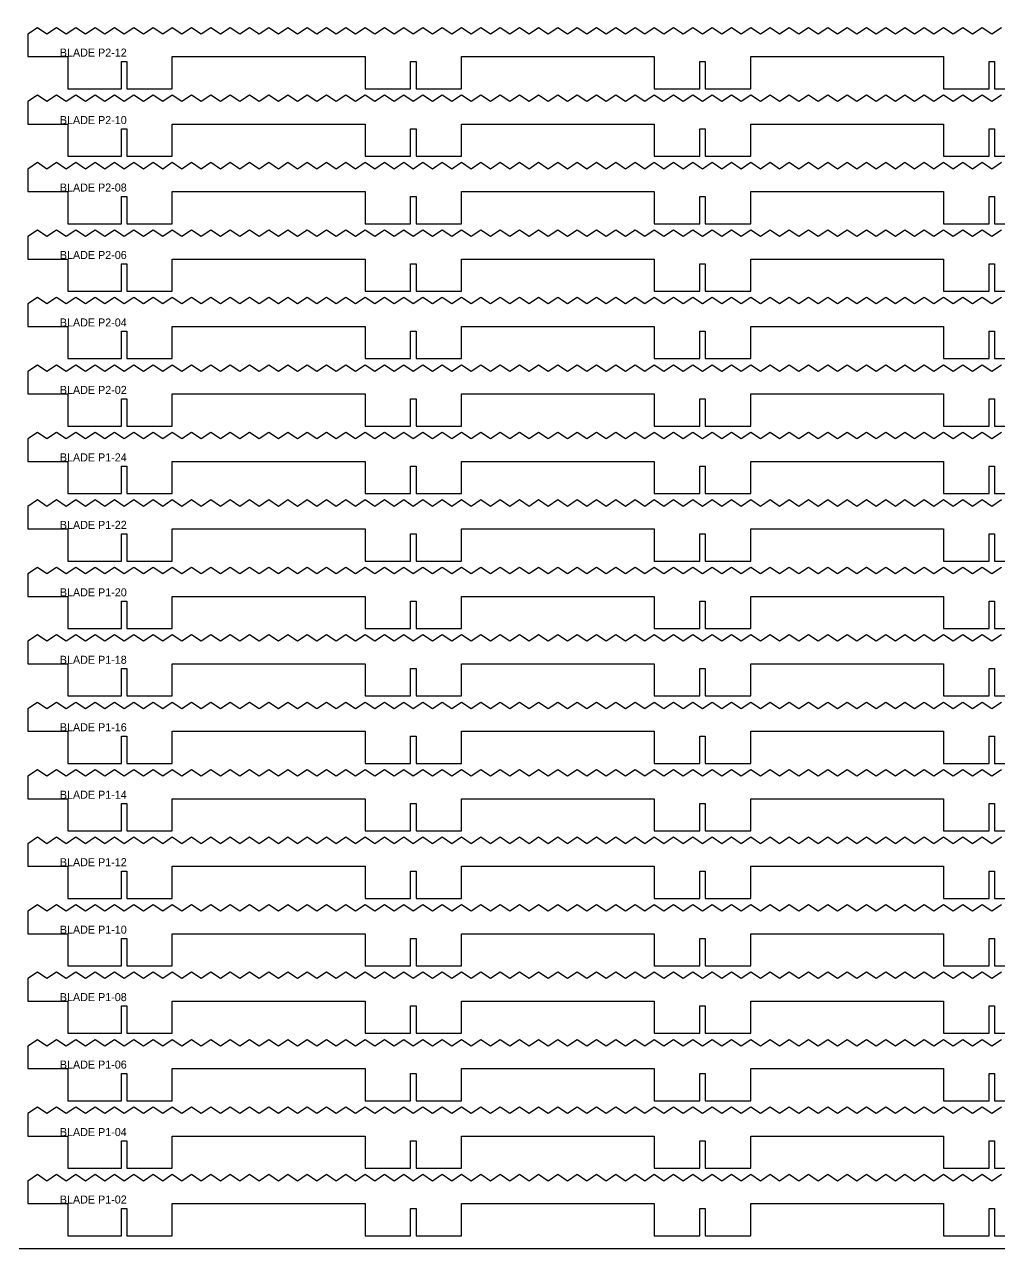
# Model space of a CAD drawing. Header units: millimetres. Extents: x 0 to 3048, y 0 to 1544.
# Drawn here: x 1210 to 1817, y 0 to 762 of the extents above; entities that cross this region are included whole.
import ezdxf

# ---------------------------------------------------------------- set-up
doc = ezdxf.new("R2010")
doc.units = ezdxf.units.MM
for name, color, linetype in [('CUT', 1, 'Continuous'), ('LABELS', 3, 'Continuous'), ('SHEET', 8, 'Continuous')]:
    doc.layers.add(name, color=color, linetype=linetype)

msp = doc.modelspace()

# ---------------------------------------------------------------- linework, layer by layer
at = {"layer": 'CUT'}
for points in [[(1818, 760), (1812, 756), (1806, 760), (1800, 756), (1794, 760), (1788, 756), (1782, 760), (1776, 756), (1770, 760), (1764, 756), (1758, 760), (1752, 756), (1746, 760), (1740, 756), (1734, 760), (1728, 756), (1722, 760), (1716, 756), (1710, 760), (1704, 756), (1698, 760), (1692, 756), (1686, 760), (1680, 756), (1674, 760), (1668, 756), (1662, 760), (1656, 756), (1650, 760), (1644, 756), (1638, 760), (1632, 756), (1626, 760), (1620, 756), (1614, 760), (1608, 756), (1602, 760), (1596, 756), (1590, 760), (1584, 756), (1578, 760), (1572, 756), (1566, 760), (1560, 756), (1554, 760), (1548, 756), (1542, 760), (1536, 756), (1530, 760), (1524, 756), (1518, 760), (1512, 756), (1506, 760), (1500, 756), (1494, 760), (1488, 756), (1482, 760), (1476, 756), (1470, 760), (1464, 756), (1458, 760), (1452, 756), (1446, 760), (1440, 756), (1434, 760), (1428, 756), (1422, 760), (1416, 756), (1410, 760), (1404, 756), (1398, 760), (1392, 756), (1386, 760), (1380, 756), (1374, 760), (1368, 756), (1362, 760), (1356, 756), (1350, 760), (1344, 756), (1338, 760), (1332, 756), (1326, 760), (1320, 756), (1314, 760), (1308, 756), (1302, 760), (1296, 756), (1290, 760), (1284, 756), (1278, 760), (1272, 756), (1266, 760), (1260, 756), (1254, 760), (1248, 756), (1242, 760), (1236, 756), (1230, 760), (1224, 756), (1218, 760), (1212, 756), (1212, 742), (1237, 742), (1237, 722), (1270.3, 722), (1270.3, 739), (1273.7, 739), (1273.7, 722), (1302, 722), (1302, 742), (1422, 742), (1422, 722), (1450.3, 722), (1450.3, 739), (1453.7, 739), (1453.7, 722), (1482, 722), (1482, 742), (1602, 742), (1602, 722), (1630.3, 722), (1630.3, 739), (1633.7, 739), (1633.7, 722), (1662, 722), (1662, 742), (1782, 742), (1782, 722), (1810.3, 722), (1810.3, 739), (1813.7, 739), (1813.7, 722), (1842, 722)], [(1818, 718), (1812, 714), (1806, 718), (1800, 714), (1794, 718), (1788, 714), (1782, 718), (1776, 714), (1770, 718), (1764, 714), (1758, 718), (1752, 714), (1746, 718), (1740, 714), (1734, 718), (1728, 714), (1722, 718), (1716, 714), (1710, 718), (1704, 714), (1698, 718), (1692, 714), (1686, 718), (1680, 714), (1674, 718), (1668, 714), (1662, 718), (1656, 714), (1650, 718), (1644, 714), (1638, 718), (1632, 714), (1626, 718), (1620, 714), (1614, 718), (1608, 714), (1602, 718), (1596, 714), (1590, 718), (1584, 714), (1578, 718), (1572, 714), (1566, 718), (1560, 714), (1554, 718), (1548, 714), (1542, 718), (1536, 714), (1530, 718), (1524, 714), (1518, 718), (1512, 714), (1506, 718), (1500, 714), (1494, 718), (1488, 714), (1482, 718), (1476, 714), (1470, 718), (1464, 714), (1458, 718), (1452, 714), (1446, 718), (1440, 714), (1434, 718), (1428, 714), (1422, 718), (1416, 714), (1410, 718), (1404, 714), (1398, 718), (1392, 714), (1386, 718), (1380, 714), (1374, 718), (1368, 714), (1362, 718), (1356, 714), (1350, 718), (1344, 714), (1338, 718), (1332, 714), (1326, 718), (1320, 714), (1314, 718), (1308, 714), (1302, 718), (1296, 714), (1290, 718), (1284, 714), (1278, 718), (1272, 714), (1266, 718), (1260, 714), (1254, 718), (1248, 714), (1242, 718), (1236, 714), (1230, 718), (1224, 714), (1218, 718), (1212, 714), (1212, 700), (1237, 700), (1237, 680), (1270.3, 680), (1270.3, 697), (1273.7, 697), (1273.7, 680), (1302, 680), (1302, 700), (1422, 700), (1422, 680), (1450.3, 680), (1450.3, 697), (1453.7, 697), (1453.7, 680), (1482, 680), (1482, 700), (1602, 700), (1602, 680), (1630.3, 680), (1630.3, 697), (1633.7, 697), (1633.7, 680), (1662, 680), (1662, 700), (1782, 700), (1782, 680), (1810.3, 680), (1810.3, 697), (1813.7, 697), (1813.7, 680), (1842, 680)], [(1818, 676), (1812, 672), (1806, 676), (1800, 672), (1794, 676), (1788, 672), (1782, 676), (1776, 672), (1770, 676), (1764, 672), (1758, 676), (1752, 672), (1746, 676), (1740, 672), (1734, 676), (1728, 672), (1722, 676), (1716, 672), (1710, 676), (1704, 672), (1698, 676), (1692, 672), (1686, 676), (1680, 672), (1674, 676), (1668, 672), (1662, 676), (1656, 672), (1650, 676), (1644, 672), (1638, 676), (1632, 672), (1626, 676), (1620, 672), (1614, 676), (1608, 672), (1602, 676), (1596, 672), (1590, 676), (1584, 672), (1578, 676), (1572, 672), (1566, 676), (1560, 672), (1554, 676), (1548, 672), (1542, 676), (1536, 672), (1530, 676), (1524, 672), (1518, 676), (1512, 672), (1506, 676), (1500, 672), (1494, 676), (1488, 672), (1482, 676), (1476, 672), (1470, 676), (1464, 672), (1458, 676), (1452, 672), (1446, 676), (1440, 672), (1434, 676), (1428, 672), (1422, 676), (1416, 672), (1410, 676), (1404, 672), (1398, 676), (1392, 672), (1386, 676), (1380, 672), (1374, 676), (1368, 672), (1362, 676), (1356, 672), (1350, 676), (1344, 672), (1338, 676), (1332, 672), (1326, 676), (1320, 672), (1314, 676), (1308, 672), (1302, 676), (1296, 672), (1290, 676), (1284, 672), (1278, 676), (1272, 672), (1266, 676), (1260, 672), (1254, 676), (1248, 672), (1242, 676), (1236, 672), (1230, 676), (1224, 672), (1218, 676), (1212, 672), (1212, 658), (1237, 658), (1237, 638), (1270.3, 638), (1270.3, 655), (1273.7, 655), (1273.7, 638), (1302, 638), (1302, 658), (1422, 658), (1422, 638), (1450.3, 638), (1450.3, 655), (1453.7, 655), (1453.7, 638), (1482, 638), (1482, 658), (1602, 658), (1602, 638), (1630.3, 638), (1630.3, 655), (1633.7, 655), (1633.7, 638), (1662, 638), (1662, 658), (1782, 658), (1782, 638), (1810.3, 638), (1810.3, 655), (1813.7, 655), (1813.7, 638), (1842, 638)], [(1818, 634), (1812, 630), (1806, 634), (1800, 630), (1794, 634), (1788, 630), (1782, 634), (1776, 630), (1770, 634), (1764, 630), (1758, 634), (1752, 630), (1746, 634), (1740, 630), (1734, 634), (1728, 630), (1722, 634), (1716, 630), (1710, 634), (1704, 630), (1698, 634), (1692, 630), (1686, 634), (1680, 630), (1674, 634), (1668, 630), (1662, 634), (1656, 630), (1650, 634), (1644, 630), (1638, 634), (1632, 630), (1626, 634), (1620, 630), (1614, 634), (1608, 630), (1602, 634), (1596, 630), (1590, 634), (1584, 630), (1578, 634), (1572, 630), (1566, 634), (1560, 630), (1554, 634), (1548, 630), (1542, 634), (1536, 630), (1530, 634), (1524, 630), (1518, 634), (1512, 630), (1506, 634), (1500, 630), (1494, 634), (1488, 630), (1482, 634), (1476, 630), (1470, 634), (1464, 630), (1458, 634), (1452, 630), (1446, 634), (1440, 630), (1434, 634), (1428, 630), (1422, 634), (1416, 630), (1410, 634), (1404, 630), (1398, 634), (1392, 630), (1386, 634), (1380, 630), (1374, 634), (1368, 630), (1362, 634), (1356, 630), (1350, 634), (1344, 630), (1338, 634), (1332, 630), (1326, 634), (1320, 630), (1314, 634), (1308, 630), (1302, 634), (1296, 630), (1290, 634), (1284, 630), (1278, 634), (1272, 630), (1266, 634), (1260, 630), (1254, 634), (1248, 630), (1242, 634), (1236, 630), (1230, 634), (1224, 630), (1218, 634), (1212, 630), (1212, 616), (1237, 616), (1237, 596), (1270.3, 596), (1270.3, 613), (1273.7, 613), (1273.7, 596), (1302, 596), (1302, 616), (1422, 616), (1422, 596), (1450.3, 596), (1450.3, 613), (1453.7, 613), (1453.7, 596), (1482, 596), (1482, 616), (1602, 616), (1602, 596), (1630.3, 596), (1630.3, 613), (1633.7, 613), (1633.7, 596), (1662, 596), (1662, 616), (1782, 616), (1782, 596), (1810.3, 596), (1810.3, 613), (1813.7, 613), (1813.7, 596), (1842, 596)], [(1818, 592), (1812, 588), (1806, 592), (1800, 588), (1794, 592), (1788, 588), (1782, 592), (1776, 588), (1770, 592), (1764, 588), (1758, 592), (1752, 588), (1746, 592), (1740, 588), (1734, 592), (1728, 588), (1722, 592), (1716, 588), (1710, 592), (1704, 588), (1698, 592), (1692, 588), (1686, 592), (1680, 588), (1674, 592), (1668, 588), (1662, 592), (1656, 588), (1650, 592), (1644, 588), (1638, 592), (1632, 588), (1626, 592), (1620, 588), (1614, 592), (1608, 588), (1602, 592), (1596, 588), (1590, 592), (1584, 588), (1578, 592), (1572, 588), (1566, 592), (1560, 588), (1554, 592), (1548, 588), (1542, 592), (1536, 588), (1530, 592), (1524, 588), (1518, 592), (1512, 588), (1506, 592), (1500, 588), (1494, 592), (1488, 588), (1482, 592), (1476, 588), (1470, 592), (1464, 588), (1458, 592), (1452, 588), (1446, 592), (1440, 588), (1434, 592), (1428, 588), (1422, 592), (1416, 588), (1410, 592), (1404, 588), (1398, 592), (1392, 588), (1386, 592), (1380, 588), (1374, 592), (1368, 588), (1362, 592), (1356, 588), (1350, 592), (1344, 588), (1338, 592), (1332, 588), (1326, 592), (1320, 588), (1314, 592), (1308, 588), (1302, 592), (1296, 588), (1290, 592), (1284, 588), (1278, 592), (1272, 588), (1266, 592), (1260, 588), (1254, 592), (1248, 588), (1242, 592), (1236, 588), (1230, 592), (1224, 588), (1218, 592), (1212, 588), (1212, 574), (1237, 574), (1237, 554), (1270.3, 554), (1270.3, 571), (1273.7, 571), (1273.7, 554), (1302, 554), (1302, 574), (1422, 574), (1422, 554), (1450.3, 554), (1450.3, 571), (1453.7, 571), (1453.7, 554), (1482, 554), (1482, 574), (1602, 574), (1602, 554), (1630.3, 554), (1630.3, 571), (1633.7, 571), (1633.7, 554), (1662, 554), (1662, 574), (1782, 574), (1782, 554), (1810.3, 554), (1810.3, 571), (1813.7, 571), (1813.7, 554), (1842, 554)], [(1818, 550), (1812, 546), (1806, 550), (1800, 546), (1794, 550), (1788, 546), (1782, 550), (1776, 546), (1770, 550), (1764, 546), (1758, 550), (1752, 546), (1746, 550), (1740, 546), (1734, 550), (1728, 546), (1722, 550), (1716, 546), (1710, 550), (1704, 546), (1698, 550), (1692, 546), (1686, 550), (1680, 546), (1674, 550), (1668, 546), (1662, 550), (1656, 546), (1650, 550), (1644, 546), (1638, 550), (1632, 546), (1626, 550), (1620, 546), (1614, 550), (1608, 546), (1602, 550), (1596, 546), (1590, 550), (1584, 546), (1578, 550), (1572, 546), (1566, 550), (1560, 546), (1554, 550), (1548, 546), (1542, 550), (1536, 546), (1530, 550), (1524, 546), (1518, 550), (1512, 546), (1506, 550), (1500, 546), (1494, 550), (1488, 546), (1482, 550), (1476, 546), (1470, 550), (1464, 546), (1458, 550), (1452, 546), (1446, 550), (1440, 546), (1434, 550), (1428, 546), (1422, 550), (1416, 546), (1410, 550), (1404, 546), (1398, 550), (1392, 546), (1386, 550), (1380, 546), (1374, 550), (1368, 546), (1362, 550), (1356, 546), (1350, 550), (1344, 546), (1338, 550), (1332, 546), (1326, 550), (1320, 546), (1314, 550), (1308, 546), (1302, 550), (1296, 546), (1290, 550), (1284, 546), (1278, 550), (1272, 546), (1266, 550), (1260, 546), (1254, 550), (1248, 546), (1242, 550), (1236, 546), (1230, 550), (1224, 546), (1218, 550), (1212, 546), (1212, 532), (1237, 532), (1237, 512), (1270.3, 512), (1270.3, 529), (1273.7, 529), (1273.7, 512), (1302, 512), (1302, 532), (1422, 532), (1422, 512), (1450.3, 512), (1450.3, 529), (1453.7, 529), (1453.7, 512), (1482, 512), (1482, 532), (1602, 532), (1602, 512), (1630.3, 512), (1630.3, 529), (1633.7, 529), (1633.7, 512), (1662, 512), (1662, 532), (1782, 532), (1782, 512), (1810.3, 512), (1810.3, 529), (1813.7, 529), (1813.7, 512), (1842, 512)], [(1818, 508), (1812, 504), (1806, 508), (1800, 504), (1794, 508), (1788, 504), (1782, 508), (1776, 504), (1770, 508), (1764, 504), (1758, 508), (1752, 504), (1746, 508), (1740, 504), (1734, 508), (1728, 504), (1722, 508), (1716, 504), (1710, 508), (1704, 504), (1698, 508), (1692, 504), (1686, 508), (1680, 504), (1674, 508), (1668, 504), (1662, 508), (1656, 504), (1650, 508), (1644, 504), (1638, 508), (1632, 504), (1626, 508), (1620, 504), (1614, 508), (1608, 504), (1602, 508), (1596, 504), (1590, 508), (1584, 504), (1578, 508), (1572, 504), (1566, 508), (1560, 504), (1554, 508), (1548, 504), (1542, 508), (1536, 504), (1530, 508), (1524, 504), (1518, 508), (1512, 504), (1506, 508), (1500, 504), (1494, 508), (1488, 504), (1482, 508), (1476, 504), (1470, 508), (1464, 504), (1458, 508), (1452, 504), (1446, 508), (1440, 504), (1434, 508), (1428, 504), (1422, 508), (1416, 504), (1410, 508), (1404, 504), (1398, 508), (1392, 504), (1386, 508), (1380, 504), (1374, 508), (1368, 504), (1362, 508), (1356, 504), (1350, 508), (1344, 504), (1338, 508), (1332, 504), (1326, 508), (1320, 504), (1314, 508), (1308, 504), (1302, 508), (1296, 504), (1290, 508), (1284, 504), (1278, 508), (1272, 504), (1266, 508), (1260, 504), (1254, 508), (1248, 504), (1242, 508), (1236, 504), (1230, 508), (1224, 504), (1218, 508), (1212, 504), (1212, 490), (1237, 490), (1237, 470), (1270.3, 470), (1270.3, 487), (1273.7, 487), (1273.7, 470), (1302, 470), (1302, 490), (1422, 490), (1422, 470), (1450.3, 470), (1450.3, 487), (1453.7, 487), (1453.7, 470), (1482, 470), (1482, 490), (1602, 490), (1602, 470), (1630.3, 470), (1630.3, 487), (1633.7, 487), (1633.7, 470), (1662, 470), (1662, 490), (1782, 490), (1782, 470), (1810.3, 470), (1810.3, 487), (1813.7, 487), (1813.7, 470), (1842, 470)], [(1818, 466), (1812, 462), (1806, 466), (1800, 462), (1794, 466), (1788, 462), (1782, 466), (1776, 462), (1770, 466), (1764, 462), (1758, 466), (1752, 462), (1746, 466), (1740, 462), (1734, 466), (1728, 462), (1722, 466), (1716, 462), (1710, 466), (1704, 462), (1698, 466), (1692, 462), (1686, 466), (1680, 462), (1674, 466), (1668, 462), (1662, 466), (1656, 462), (1650, 466), (1644, 462), (1638, 466), (1632, 462), (1626, 466), (1620, 462), (1614, 466), (1608, 462), (1602, 466), (1596, 462), (1590, 466), (1584, 462), (1578, 466), (1572, 462), (1566, 466), (1560, 462), (1554, 466), (1548, 462), (1542, 466), (1536, 462), (1530, 466), (1524, 462), (1518, 466), (1512, 462), (1506, 466), (1500, 462), (1494, 466), (1488, 462), (1482, 466), (1476, 462), (1470, 466), (1464, 462), (1458, 466), (1452, 462), (1446, 466), (1440, 462), (1434, 466), (1428, 462), (1422, 466), (1416, 462), (1410, 466), (1404, 462), (1398, 466), (1392, 462), (1386, 466), (1380, 462), (1374, 466), (1368, 462), (1362, 466), (1356, 462), (1350, 466), (1344, 462), (1338, 466), (1332, 462), (1326, 466), (1320, 462), (1314, 466), (1308, 462), (1302, 466), (1296, 462), (1290, 466), (1284, 462), (1278, 466), (1272, 462), (1266, 466), (1260, 462), (1254, 466), (1248, 462), (1242, 466), (1236, 462), (1230, 466), (1224, 462), (1218, 466), (1212, 462), (1212, 448), (1237, 448), (1237, 428), (1270.3, 428), (1270.3, 445), (1273.7, 445), (1273.7, 428), (1302, 428), (1302, 448), (1422, 448), (1422, 428), (1450.3, 428), (1450.3, 445), (1453.7, 445), (1453.7, 428), (1482, 428), (1482, 448), (1602, 448), (1602, 428), (1630.3, 428), (1630.3, 445), (1633.7, 445), (1633.7, 428), (1662, 428), (1662, 448), (1782, 448), (1782, 428), (1810.3, 428), (1810.3, 445), (1813.7, 445), (1813.7, 428), (1842, 428)], [(1818, 424), (1812, 420), (1806, 424), (1800, 420), (1794, 424), (1788, 420), (1782, 424), (1776, 420), (1770, 424), (1764, 420), (1758, 424), (1752, 420), (1746, 424), (1740, 420), (1734, 424), (1728, 420), (1722, 424), (1716, 420), (1710, 424), (1704, 420), (1698, 424), (1692, 420), (1686, 424), (1680, 420), (1674, 424), (1668, 420), (1662, 424), (1656, 420), (1650, 424), (1644, 420), (1638, 424), (1632, 420), (1626, 424), (1620, 420), (1614, 424), (1608, 420), (1602, 424), (1596, 420), (1590, 424), (1584, 420), (1578, 424), (1572, 420), (1566, 424), (1560, 420), (1554, 424), (1548, 420), (1542, 424), (1536, 420), (1530, 424), (1524, 420), (1518, 424), (1512, 420), (1506, 424), (1500, 420), (1494, 424), (1488, 420), (1482, 424), (1476, 420), (1470, 424), (1464, 420), (1458, 424), (1452, 420), (1446, 424), (1440, 420), (1434, 424), (1428, 420), (1422, 424), (1416, 420), (1410, 424), (1404, 420), (1398, 424), (1392, 420), (1386, 424), (1380, 420), (1374, 424), (1368, 420), (1362, 424), (1356, 420), (1350, 424), (1344, 420), (1338, 424), (1332, 420), (1326, 424), (1320, 420), (1314, 424), (1308, 420), (1302, 424), (1296, 420), (1290, 424), (1284, 420), (1278, 424), (1272, 420), (1266, 424), (1260, 420), (1254, 424), (1248, 420), (1242, 424), (1236, 420), (1230, 424), (1224, 420), (1218, 424), (1212, 420), (1212, 406), (1237, 406), (1237, 386), (1270.3, 386), (1270.3, 403), (1273.7, 403), (1273.7, 386), (1302, 386), (1302, 406), (1422, 406), (1422, 386), (1450.3, 386), (1450.3, 403), (1453.7, 403), (1453.7, 386), (1482, 386), (1482, 406), (1602, 406), (1602, 386), (1630.3, 386), (1630.3, 403), (1633.7, 403), (1633.7, 386), (1662, 386), (1662, 406), (1782, 406), (1782, 386), (1810.3, 386), (1810.3, 403), (1813.7, 403), (1813.7, 386), (1842, 386)], [(1818, 382), (1812, 378), (1806, 382), (1800, 378), (1794, 382), (1788, 378), (1782, 382), (1776, 378), (1770, 382), (1764, 378), (1758, 382), (1752, 378), (1746, 382), (1740, 378), (1734, 382), (1728, 378), (1722, 382), (1716, 378), (1710, 382), (1704, 378), (1698, 382), (1692, 378), (1686, 382), (1680, 378), (1674, 382), (1668, 378), (1662, 382), (1656, 378), (1650, 382), (1644, 378), (1638, 382), (1632, 378), (1626, 382), (1620, 378), (1614, 382), (1608, 378), (1602, 382), (1596, 378), (1590, 382), (1584, 378), (1578, 382), (1572, 378), (1566, 382), (1560, 378), (1554, 382), (1548, 378), (1542, 382), (1536, 378), (1530, 382), (1524, 378), (1518, 382), (1512, 378), (1506, 382), (1500, 378), (1494, 382), (1488, 378), (1482, 382), (1476, 378), (1470, 382), (1464, 378), (1458, 382), (1452, 378), (1446, 382), (1440, 378), (1434, 382), (1428, 378), (1422, 382), (1416, 378), (1410, 382), (1404, 378), (1398, 382), (1392, 378), (1386, 382), (1380, 378), (1374, 382), (1368, 378), (1362, 382), (1356, 378), (1350, 382), (1344, 378), (1338, 382), (1332, 378), (1326, 382), (1320, 378), (1314, 382), (1308, 378), (1302, 382), (1296, 378), (1290, 382), (1284, 378), (1278, 382), (1272, 378), (1266, 382), (1260, 378), (1254, 382), (1248, 378), (1242, 382), (1236, 378), (1230, 382), (1224, 378), (1218, 382), (1212, 378), (1212, 364), (1237, 364), (1237, 344), (1270.3, 344), (1270.3, 361), (1273.7, 361), (1273.7, 344), (1302, 344), (1302, 364), (1422, 364), (1422, 344), (1450.3, 344), (1450.3, 361), (1453.7, 361), (1453.7, 344), (1482, 344), (1482, 364), (1602, 364), (1602, 344), (1630.3, 344), (1630.3, 361), (1633.7, 361), (1633.7, 344), (1662, 344), (1662, 364), (1782, 364), (1782, 344), (1810.3, 344), (1810.3, 361), (1813.7, 361), (1813.7, 344), (1842, 344)], [(1818, 340), (1812, 336), (1806, 340), (1800, 336), (1794, 340), (1788, 336), (1782, 340), (1776, 336), (1770, 340), (1764, 336), (1758, 340), (1752, 336), (1746, 340), (1740, 336), (1734, 340), (1728, 336), (1722, 340), (1716, 336), (1710, 340), (1704, 336), (1698, 340), (1692, 336), (1686, 340), (1680, 336), (1674, 340), (1668, 336), (1662, 340), (1656, 336), (1650, 340), (1644, 336), (1638, 340), (1632, 336), (1626, 340), (1620, 336), (1614, 340), (1608, 336), (1602, 340), (1596, 336), (1590, 340), (1584, 336), (1578, 340), (1572, 336), (1566, 340), (1560, 336), (1554, 340), (1548, 336), (1542, 340), (1536, 336), (1530, 340), (1524, 336), (1518, 340), (1512, 336), (1506, 340), (1500, 336), (1494, 340), (1488, 336), (1482, 340), (1476, 336), (1470, 340), (1464, 336), (1458, 340), (1452, 336), (1446, 340), (1440, 336), (1434, 340), (1428, 336), (1422, 340), (1416, 336), (1410, 340), (1404, 336), (1398, 340), (1392, 336), (1386, 340), (1380, 336), (1374, 340), (1368, 336), (1362, 340), (1356, 336), (1350, 340), (1344, 336), (1338, 340), (1332, 336), (1326, 340), (1320, 336), (1314, 340), (1308, 336), (1302, 340), (1296, 336), (1290, 340), (1284, 336), (1278, 340), (1272, 336), (1266, 340), (1260, 336), (1254, 340), (1248, 336), (1242, 340), (1236, 336), (1230, 340), (1224, 336), (1218, 340), (1212, 336), (1212, 322), (1237, 322), (1237, 302), (1270.3, 302), (1270.3, 319), (1273.7, 319), (1273.7, 302), (1302, 302), (1302, 322), (1422, 322), (1422, 302), (1450.3, 302), (1450.3, 319), (1453.7, 319), (1453.7, 302), (1482, 302), (1482, 322), (1602, 322), (1602, 302), (1630.3, 302), (1630.3, 319), (1633.7, 319), (1633.7, 302), (1662, 302), (1662, 322), (1782, 322), (1782, 302), (1810.3, 302), (1810.3, 319), (1813.7, 319), (1813.7, 302), (1842, 302)], [(1818, 298), (1812, 294), (1806, 298), (1800, 294), (1794, 298), (1788, 294), (1782, 298), (1776, 294), (1770, 298), (1764, 294), (1758, 298), (1752, 294), (1746, 298), (1740, 294), (1734, 298), (1728, 294), (1722, 298), (1716, 294), (1710, 298), (1704, 294), (1698, 298), (1692, 294), (1686, 298), (1680, 294), (1674, 298), (1668, 294), (1662, 298), (1656, 294), (1650, 298), (1644, 294), (1638, 298), (1632, 294), (1626, 298), (1620, 294), (1614, 298), (1608, 294), (1602, 298), (1596, 294), (1590, 298), (1584, 294), (1578, 298), (1572, 294), (1566, 298), (1560, 294), (1554, 298), (1548, 294), (1542, 298), (1536, 294), (1530, 298), (1524, 294), (1518, 298), (1512, 294), (1506, 298), (1500, 294), (1494, 298), (1488, 294), (1482, 298), (1476, 294), (1470, 298), (1464, 294), (1458, 298), (1452, 294), (1446, 298), (1440, 294), (1434, 298), (1428, 294), (1422, 298), (1416, 294), (1410, 298), (1404, 294), (1398, 298), (1392, 294), (1386, 298), (1380, 294), (1374, 298), (1368, 294), (1362, 298), (1356, 294), (1350, 298), (1344, 294), (1338, 298), (1332, 294), (1326, 298), (1320, 294), (1314, 298), (1308, 294), (1302, 298), (1296, 294), (1290, 298), (1284, 294), (1278, 298), (1272, 294), (1266, 298), (1260, 294), (1254, 298), (1248, 294), (1242, 298), (1236, 294), (1230, 298), (1224, 294), (1218, 298), (1212, 294), (1212, 280), (1237, 280), (1237, 260), (1270.3, 260), (1270.3, 277), (1273.7, 277), (1273.7, 260), (1302, 260), (1302, 280), (1422, 280), (1422, 260), (1450.3, 260), (1450.3, 277), (1453.7, 277), (1453.7, 260), (1482, 260), (1482, 280), (1602, 280), (1602, 260), (1630.3, 260), (1630.3, 277), (1633.7, 277), (1633.7, 260), (1662, 260), (1662, 280), (1782, 280), (1782, 260), (1810.3, 260), (1810.3, 277), (1813.7, 277), (1813.7, 260), (1842, 260)], [(1818, 256), (1812, 252), (1806, 256), (1800, 252), (1794, 256), (1788, 252), (1782, 256), (1776, 252), (1770, 256), (1764, 252), (1758, 256), (1752, 252), (1746, 256), (1740, 252), (1734, 256), (1728, 252), (1722, 256), (1716, 252), (1710, 256), (1704, 252), (1698, 256), (1692, 252), (1686, 256), (1680, 252), (1674, 256), (1668, 252), (1662, 256), (1656, 252), (1650, 256), (1644, 252), (1638, 256), (1632, 252), (1626, 256), (1620, 252), (1614, 256), (1608, 252), (1602, 256), (1596, 252), (1590, 256), (1584, 252), (1578, 256), (1572, 252), (1566, 256), (1560, 252), (1554, 256), (1548, 252), (1542, 256), (1536, 252), (1530, 256), (1524, 252), (1518, 256), (1512, 252), (1506, 256), (1500, 252), (1494, 256), (1488, 252), (1482, 256), (1476, 252), (1470, 256), (1464, 252), (1458, 256), (1452, 252), (1446, 256), (1440, 252), (1434, 256), (1428, 252), (1422, 256), (1416, 252), (1410, 256), (1404, 252), (1398, 256), (1392, 252), (1386, 256), (1380, 252), (1374, 256), (1368, 252), (1362, 256), (1356, 252), (1350, 256), (1344, 252), (1338, 256), (1332, 252), (1326, 256), (1320, 252), (1314, 256), (1308, 252), (1302, 256), (1296, 252), (1290, 256), (1284, 252), (1278, 256), (1272, 252), (1266, 256), (1260, 252), (1254, 256), (1248, 252), (1242, 256), (1236, 252), (1230, 256), (1224, 252), (1218, 256), (1212, 252), (1212, 238), (1237, 238), (1237, 218), (1270.3, 218), (1270.3, 235), (1273.7, 235), (1273.7, 218), (1302, 218), (1302, 238), (1422, 238), (1422, 218), (1450.3, 218), (1450.3, 235), (1453.7, 235), (1453.7, 218), (1482, 218), (1482, 238), (1602, 238), (1602, 218), (1630.3, 218), (1630.3, 235), (1633.7, 235), (1633.7, 218), (1662, 218), (1662, 238), (1782, 238), (1782, 218), (1810.3, 218), (1810.3, 235), (1813.7, 235), (1813.7, 218), (1842, 218)], [(1818, 214), (1812, 210), (1806, 214), (1800, 210), (1794, 214), (1788, 210), (1782, 214), (1776, 210), (1770, 214), (1764, 210), (1758, 214), (1752, 210), (1746, 214), (1740, 210), (1734, 214), (1728, 210), (1722, 214), (1716, 210), (1710, 214), (1704, 210), (1698, 214), (1692, 210), (1686, 214), (1680, 210), (1674, 214), (1668, 210), (1662, 214), (1656, 210), (1650, 214), (1644, 210), (1638, 214), (1632, 210), (1626, 214), (1620, 210), (1614, 214), (1608, 210), (1602, 214), (1596, 210), (1590, 214), (1584, 210), (1578, 214), (1572, 210), (1566, 214), (1560, 210), (1554, 214), (1548, 210), (1542, 214), (1536, 210), (1530, 214), (1524, 210), (1518, 214), (1512, 210), (1506, 214), (1500, 210), (1494, 214), (1488, 210), (1482, 214), (1476, 210), (1470, 214), (1464, 210), (1458, 214), (1452, 210), (1446, 214), (1440, 210), (1434, 214), (1428, 210), (1422, 214), (1416, 210), (1410, 214), (1404, 210), (1398, 214), (1392, 210), (1386, 214), (1380, 210), (1374, 214), (1368, 210), (1362, 214), (1356, 210), (1350, 214), (1344, 210), (1338, 214), (1332, 210), (1326, 214), (1320, 210), (1314, 214), (1308, 210), (1302, 214), (1296, 210), (1290, 214), (1284, 210), (1278, 214), (1272, 210), (1266, 214), (1260, 210), (1254, 214), (1248, 210), (1242, 214), (1236, 210), (1230, 214), (1224, 210), (1218, 214), (1212, 210), (1212, 196), (1237, 196), (1237, 176), (1270.3, 176), (1270.3, 193), (1273.7, 193), (1273.7, 176), (1302, 176), (1302, 196), (1422, 196), (1422, 176), (1450.3, 176), (1450.3, 193), (1453.7, 193), (1453.7, 176), (1482, 176), (1482, 196), (1602, 196), (1602, 176), (1630.3, 176), (1630.3, 193), (1633.7, 193), (1633.7, 176), (1662, 176), (1662, 196), (1782, 196), (1782, 176), (1810.3, 176), (1810.3, 193), (1813.7, 193), (1813.7, 176), (1842, 176)], [(1818, 172), (1812, 168), (1806, 172), (1800, 168), (1794, 172), (1788, 168), (1782, 172), (1776, 168), (1770, 172), (1764, 168), (1758, 172), (1752, 168), (1746, 172), (1740, 168), (1734, 172), (1728, 168), (1722, 172), (1716, 168), (1710, 172), (1704, 168), (1698, 172), (1692, 168), (1686, 172), (1680, 168), (1674, 172), (1668, 168), (1662, 172), (1656, 168), (1650, 172), (1644, 168), (1638, 172), (1632, 168), (1626, 172), (1620, 168), (1614, 172), (1608, 168), (1602, 172), (1596, 168), (1590, 172), (1584, 168), (1578, 172), (1572, 168), (1566, 172), (1560, 168), (1554, 172), (1548, 168), (1542, 172), (1536, 168), (1530, 172), (1524, 168), (1518, 172), (1512, 168), (1506, 172), (1500, 168), (1494, 172), (1488, 168), (1482, 172), (1476, 168), (1470, 172), (1464, 168), (1458, 172), (1452, 168), (1446, 172), (1440, 168), (1434, 172), (1428, 168), (1422, 172), (1416, 168), (1410, 172), (1404, 168), (1398, 172), (1392, 168), (1386, 172), (1380, 168), (1374, 172), (1368, 168), (1362, 172), (1356, 168), (1350, 172), (1344, 168), (1338, 172), (1332, 168), (1326, 172), (1320, 168), (1314, 172), (1308, 168), (1302, 172), (1296, 168), (1290, 172), (1284, 168), (1278, 172), (1272, 168), (1266, 172), (1260, 168), (1254, 172), (1248, 168), (1242, 172), (1236, 168), (1230, 172), (1224, 168), (1218, 172), (1212, 168), (1212, 154), (1237, 154), (1237, 134), (1270.3, 134), (1270.3, 151), (1273.7, 151), (1273.7, 134), (1302, 134), (1302, 154), (1422, 154), (1422, 134), (1450.3, 134), (1450.3, 151), (1453.7, 151), (1453.7, 134), (1482, 134), (1482, 154), (1602, 154), (1602, 134), (1630.3, 134), (1630.3, 151), (1633.7, 151), (1633.7, 134), (1662, 134), (1662, 154), (1782, 154), (1782, 134), (1810.3, 134), (1810.3, 151), (1813.7, 151), (1813.7, 134), (1842, 134)], [(1818, 130), (1812, 126), (1806, 130), (1800, 126), (1794, 130), (1788, 126), (1782, 130), (1776, 126), (1770, 130), (1764, 126), (1758, 130), (1752, 126), (1746, 130), (1740, 126), (1734, 130), (1728, 126), (1722, 130), (1716, 126), (1710, 130), (1704, 126), (1698, 130), (1692, 126), (1686, 130), (1680, 126), (1674, 130), (1668, 126), (1662, 130), (1656, 126), (1650, 130), (1644, 126), (1638, 130), (1632, 126), (1626, 130), (1620, 126), (1614, 130), (1608, 126), (1602, 130), (1596, 126), (1590, 130), (1584, 126), (1578, 130), (1572, 126), (1566, 130), (1560, 126), (1554, 130), (1548, 126), (1542, 130), (1536, 126), (1530, 130), (1524, 126), (1518, 130), (1512, 126), (1506, 130), (1500, 126), (1494, 130), (1488, 126), (1482, 130), (1476, 126), (1470, 130), (1464, 126), (1458, 130), (1452, 126), (1446, 130), (1440, 126), (1434, 130), (1428, 126), (1422, 130), (1416, 126), (1410, 130), (1404, 126), (1398, 130), (1392, 126), (1386, 130), (1380, 126), (1374, 130), (1368, 126), (1362, 130), (1356, 126), (1350, 130), (1344, 126), (1338, 130), (1332, 126), (1326, 130), (1320, 126), (1314, 130), (1308, 126), (1302, 130), (1296, 126), (1290, 130), (1284, 126), (1278, 130), (1272, 126), (1266, 130), (1260, 126), (1254, 130), (1248, 126), (1242, 130), (1236, 126), (1230, 130), (1224, 126), (1218, 130), (1212, 126), (1212, 112), (1237, 112), (1237, 92), (1270.3, 92), (1270.3, 109), (1273.7, 109), (1273.7, 92), (1302, 92), (1302, 112), (1422, 112), (1422, 92), (1450.3, 92), (1450.3, 109), (1453.7, 109), (1453.7, 92), (1482, 92), (1482, 112), (1602, 112), (1602, 92), (1630.3, 92), (1630.3, 109), (1633.7, 109), (1633.7, 92), (1662, 92), (1662, 112), (1782, 112), (1782, 92), (1810.3, 92), (1810.3, 109), (1813.7, 109), (1813.7, 92), (1842, 92)], [(1818, 88), (1812, 84), (1806, 88), (1800, 84), (1794, 88), (1788, 84), (1782, 88), (1776, 84), (1770, 88), (1764, 84), (1758, 88), (1752, 84), (1746, 88), (1740, 84), (1734, 88), (1728, 84), (1722, 88), (1716, 84), (1710, 88), (1704, 84), (1698, 88), (1692, 84), (1686, 88), (1680, 84), (1674, 88), (1668, 84), (1662, 88), (1656, 84), (1650, 88), (1644, 84), (1638, 88), (1632, 84), (1626, 88), (1620, 84), (1614, 88), (1608, 84), (1602, 88), (1596, 84), (1590, 88), (1584, 84), (1578, 88), (1572, 84), (1566, 88), (1560, 84), (1554, 88), (1548, 84), (1542, 88), (1536, 84), (1530, 88), (1524, 84), (1518, 88), (1512, 84), (1506, 88), (1500, 84), (1494, 88), (1488, 84), (1482, 88), (1476, 84), (1470, 88), (1464, 84), (1458, 88), (1452, 84), (1446, 88), (1440, 84), (1434, 88), (1428, 84), (1422, 88), (1416, 84), (1410, 88), (1404, 84), (1398, 88), (1392, 84), (1386, 88), (1380, 84), (1374, 88), (1368, 84), (1362, 88), (1356, 84), (1350, 88), (1344, 84), (1338, 88), (1332, 84), (1326, 88), (1320, 84), (1314, 88), (1308, 84), (1302, 88), (1296, 84), (1290, 88), (1284, 84), (1278, 88), (1272, 84), (1266, 88), (1260, 84), (1254, 88), (1248, 84), (1242, 88), (1236, 84), (1230, 88), (1224, 84), (1218, 88), (1212, 84), (1212, 70), (1237, 70), (1237, 50), (1270.3, 50), (1270.3, 67), (1273.7, 67), (1273.7, 50), (1302, 50), (1302, 70), (1422, 70), (1422, 50), (1450.3, 50), (1450.3, 67), (1453.7, 67), (1453.7, 50), (1482, 50), (1482, 70), (1602, 70), (1602, 50), (1630.3, 50), (1630.3, 67), (1633.7, 67), (1633.7, 50), (1662, 50), (1662, 70), (1782, 70), (1782, 50), (1810.3, 50), (1810.3, 67), (1813.7, 67), (1813.7, 50), (1842, 50)], [(1818, 46), (1812, 42), (1806, 46), (1800, 42), (1794, 46), (1788, 42), (1782, 46), (1776, 42), (1770, 46), (1764, 42), (1758, 46), (1752, 42), (1746, 46), (1740, 42), (1734, 46), (1728, 42), (1722, 46), (1716, 42), (1710, 46), (1704, 42), (1698, 46), (1692, 42), (1686, 46), (1680, 42), (1674, 46), (1668, 42), (1662, 46), (1656, 42), (1650, 46), (1644, 42), (1638, 46), (1632, 42), (1626, 46), (1620, 42), (1614, 46), (1608, 42), (1602, 46), (1596, 42), (1590, 46), (1584, 42), (1578, 46), (1572, 42), (1566, 46), (1560, 42), (1554, 46), (1548, 42), (1542, 46), (1536, 42), (1530, 46), (1524, 42), (1518, 46), (1512, 42), (1506, 46), (1500, 42), (1494, 46), (1488, 42), (1482, 46), (1476, 42), (1470, 46), (1464, 42), (1458, 46), (1452, 42), (1446, 46), (1440, 42), (1434, 46), (1428, 42), (1422, 46), (1416, 42), (1410, 46), (1404, 42), (1398, 46), (1392, 42), (1386, 46), (1380, 42), (1374, 46), (1368, 42), (1362, 46), (1356, 42), (1350, 46), (1344, 42), (1338, 46), (1332, 42), (1326, 46), (1320, 42), (1314, 46), (1308, 42), (1302, 46), (1296, 42), (1290, 46), (1284, 42), (1278, 46), (1272, 42), (1266, 46), (1260, 42), (1254, 46), (1248, 42), (1242, 46), (1236, 42), (1230, 46), (1224, 42), (1218, 46), (1212, 42), (1212, 28), (1237, 28), (1237, 8), (1270.3, 8), (1270.3, 25), (1273.7, 25), (1273.7, 8), (1302, 8), (1302, 28), (1422, 28), (1422, 8), (1450.3, 8), (1450.3, 25), (1453.7, 25), (1453.7, 8), (1482, 8), (1482, 28), (1602, 28), (1602, 8), (1630.3, 8), (1630.3, 25), (1633.7, 25), (1633.7, 8), (1662, 8), (1662, 28), (1782, 28), (1782, 8), (1810.3, 8), (1810.3, 25), (1813.7, 25), (1813.7, 8), (1842, 8)]]:
    msp.add_lwpolyline(points, dxfattribs=at)
at = {"layer": 'SHEET'}
msp.add_lwpolyline([(0, 0), (3048, 0), (3048, 1524), (0, 1524)], close=True, dxfattribs=at)

# ---------------------------------------------------------------- texts
at = {"layer": 'LABELS'}
for s, p in [('BLADE P2-12', (1232, 742)), ('BLADE P2-10', (1232, 700)), ('BLADE P2-08', (1232, 658)), ('BLADE P2-06', (1232, 616)), ('BLADE P2-04', (1232, 574)), ('BLADE P2-02', (1232, 532)), ('BLADE P1-24', (1232, 490)), ('BLADE P1-22', (1232, 448)), ('BLADE P1-20', (1232, 406)), ('BLADE P1-18', (1232, 364)), ('BLADE P1-16', (1232, 322)), ('BLADE P1-14', (1232, 280)), ('BLADE P1-12', (1232, 238)), ('BLADE P1-10', (1232, 196)), ('BLADE P1-08', (1232, 154)), ('BLADE P1-06', (1232, 112)), ('BLADE P1-04', (1232, 70)), ('BLADE P1-02', (1232, 28))]:
    msp.add_text(s, height=5, dxfattribs=at).set_placement(p)

doc.saveas('drawing.dxf')
